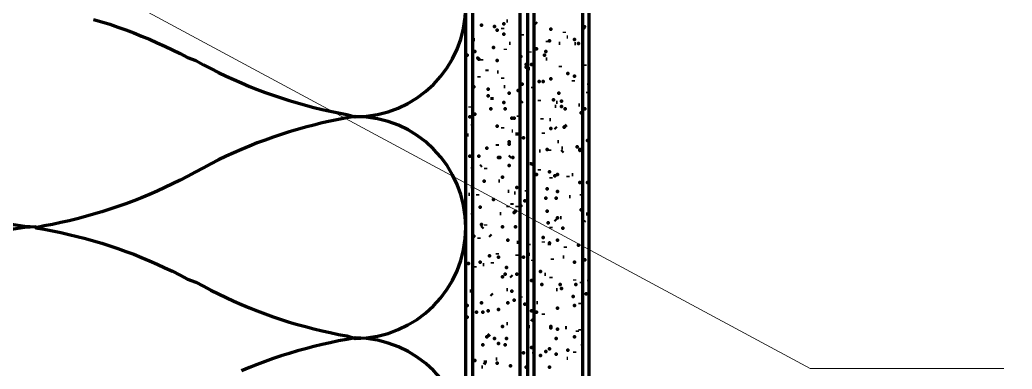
# Model space of a CAD drawing. Extents: x -83.6 to -32.7, y 325.7 to 417.7.
# Drawn here: x -59.38 to -49.27, y 382.77 to 386.32 of the extents above; entities that cross this region are included whole.
import ezdxf

# ---------------------------------------------------------------- set-up
doc = ezdxf.new("R2010")
doc.units = 0
doc.header["$MEASUREMENT"] = 0
for name, color, linetype, lineweight in [('Dt-Line 1', 9, 'Continuous', 0), ('Dt-Line 3', 7, 'Continuous', 15), ('Dt-Text', 121, 'Continuous', 20)]:
    doc.layers.add(name, color=color, linetype=linetype, lineweight=lineweight)
doc.styles.get("Standard").update_dxf_attribs({"font": 'Arial.ttf'})
doc.dimstyles.new('1 & 1 Half', dxfattribs={"dimtxt": 0.75, "dimasz": 0.75, "dimexe": 1, "dimexo": 0.375, "dimgap": 0.5, "dimtad": 1, "dimdec": 4, "dimzin": 3, "dimdsep": 46, "dimlunit": 4, "dimtxsty": 'Standard', "dimblk": 'ARCHTICK', "dimcen": 0.09375, "dimdle": 1, "dimclrd": 253, "dimclre": 253, "dimclrt": 256, "dimadec": 0, "dimazin": 0, "dimtfac": 0.6, "dimtdec": 4, "dimtix": 1, "dimtmove": 2, "dimatfit": 0, "dimfxl": 1, "dimfrac": 1, "dimtolj": 1, "dimtzin": 0, "dimlwd": 9, "dimlwe": 9, "dimarcsym": 0})

# ---------------------------------------------------------------- blocks, each defined once
blk = doc.blocks.new('_ArchTick')
at = {"color": 0, "linetype": 'ByBlock', "const_width": 0.15}
blk.add_lwpolyline([(-0.5, -0.5), (0.5, 0.5)], dxfattribs=at)

msp = doc.modelspace()

# ---------------------------------------------------------------- linework, layer by layer
at = {"layer": 'Dt-Line 1', "linetype": 'Continuous', "lineweight": 158}
for p, q in [((-54.411, 386.308), (-54.425, 386.308)), ((-54.131, 386.295), (-54.118, 386.281)), ((-54.465, 386.241), (-54.465, 386.228)), ((-54.265, 386.175), (-54.265, 386.161)), ((-53.838, 386.201), (-53.838, 386.188)), ((-54.758, 386.121), (-54.745, 386.121)), ((-54.385, 386.081), (-54.398, 386.081)), ((-54.011, 386.108), (-54.011, 386.095)), ((-53.878, 386.081), (-53.891, 386.081)), ((-53.811, 386.148), (-53.798, 386.148)), ((-53.731, 386.081), (-53.718, 386.081)), ((-54.438, 386.028), (-54.438, 386.015)), ((-54.185, 386.001), (-54.185, 385.988)), ((-54.678, 385.921), (-54.678, 385.908)), ((-54.011, 385.921), (-54.025, 385.921)), ((-53.625, 385.868), (-53.625, 385.855)), ((-54.625, 385.815), (-54.625, 385.801)), ((-54.505, 385.788), (-54.518, 385.788)), ((-54.198, 385.828), (-54.185, 385.828)), ((-53.878, 385.855), (-53.878, 385.841)), ((-54.705, 385.748), (-54.705, 385.735)), ((-54.465, 385.735), (-54.465, 385.721)), ((-53.745, 385.708), (-53.745, 385.695)), ((-54.438, 385.641), (-54.451, 385.641)), ((-54.158, 385.641), (-54.158, 385.628)), ((-53.598, 385.588), (-53.598, 385.575)), ((-54.265, 385.495), (-54.278, 385.481)), ((-54.091, 385.508), (-54.091, 385.495)), ((-53.905, 385.481), (-53.918, 385.481)), ((-54.798, 385.441), (-54.798, 385.428)), ((-53.918, 385.441), (-53.931, 385.441)), ((-53.678, 385.455), (-53.691, 385.455)), ((-54.305, 385.348), (-54.305, 385.335)), ((-54.065, 385.321), (-54.065, 385.308)), ((-53.985, 385.308), (-53.971, 385.308)), ((-54.465, 385.228), (-54.465, 385.215)), ((-54.358, 385.188), (-54.371, 385.188)), ((-54.051, 385.175), (-54.051, 385.161)), ((-53.931, 385.228), (-53.918, 385.215)), ((-54.811, 385.148), (-54.825, 385.148)), ((-54.518, 385.055), (-54.518, 385.041)), ((-53.891, 385.081), (-53.905, 385.081)), ((-54.091, 384.988), (-54.078, 384.988)), ((-53.985, 385.001), (-53.985, 384.988)), ((-53.851, 385.015), (-53.865, 385.015)), ((-53.851, 384.988), (-53.865, 384.975)), ((-54.385, 384.935), (-54.398, 384.921)), ((-54.678, 384.841), (-54.691, 384.828)), ((-54.638, 384.815), (-54.638, 384.801)), ((-54.091, 384.801), (-54.091, 384.788)), ((-54.491, 384.681), (-54.505, 384.681)), ((-53.971, 384.721), (-53.971, 384.708)), ((-53.798, 384.735), (-53.798, 384.721)), ((-53.758, 384.748), (-53.745, 384.748)), ((-53.651, 384.735), (-53.638, 384.735)), ((-54.811, 384.548), (-54.798, 384.548)), ((-54.718, 384.548), (-54.718, 384.535)), ((-54.398, 384.575), (-54.411, 384.575)), ((-54.345, 384.561), (-54.331, 384.561)), ((-54.225, 384.588), (-54.225, 384.575)), ((-53.665, 384.548), (-53.665, 384.535)), ((-54.371, 384.455), (-54.371, 384.441)), ((-53.771, 384.521), (-53.785, 384.521)), ((-54.478, 384.348), (-54.491, 384.348)), ((-54.411, 384.428), (-54.411, 384.415)), ((-54.318, 384.428), (-54.318, 384.415)), ((-53.611, 384.348), (-53.598, 384.348)), ((-53.931, 384.295), (-53.918, 384.281)), ((-53.865, 384.308), (-53.878, 384.308)), ((-53.625, 384.281), (-53.638, 384.268)), ((-54.665, 384.215), (-54.678, 384.201)), ((-54.638, 384.241), (-54.638, 384.228)), ((-53.971, 384.215), (-53.971, 384.201)), ((-54.705, 384.108), (-54.705, 384.095)), ((-54.598, 384.135), (-54.585, 384.121)), ((-54.305, 384.055), (-54.318, 384.055)), ((-54.051, 384.068), (-54.051, 384.055)), ((-54.518, 383.948), (-54.518, 383.935)), ((-54.198, 384.041), (-54.198, 384.028)), ((-53.825, 384.015), (-53.825, 384.001)), ((-54.571, 383.855), (-54.571, 383.841)), ((-54.318, 383.935), (-54.318, 383.921)), ((-54.185, 383.935), (-54.198, 383.935)), ((-54.158, 383.881), (-54.158, 383.868)), ((-53.958, 383.895), (-53.958, 383.881)), ((-53.838, 383.908), (-53.851, 383.908)), ((-54.745, 383.815), (-54.745, 383.801)), ((-54.651, 383.828), (-54.665, 383.828)), ((-54.385, 383.721), (-54.371, 383.708)), ((-54.038, 383.735), (-54.025, 383.735)), ((-53.971, 383.708), (-53.971, 383.695)), ((-53.731, 383.681), (-53.731, 383.668)), ((-53.665, 383.655), (-53.665, 383.641)), ((-54.785, 383.561), (-54.798, 383.561)), ((-54.411, 383.575), (-54.425, 383.575)), ((-53.905, 383.575), (-53.918, 383.575)), ((-54.585, 383.535), (-54.571, 383.521)), ((-54.278, 383.508), (-54.278, 383.495)), ((-54.105, 383.441), (-54.118, 383.441)), ((-53.678, 383.441), (-53.678, 383.428)), ((-54.771, 383.401), (-54.758, 383.401)), ((-54.051, 383.335), (-54.051, 383.321)), ((-54.211, 383.268), (-54.198, 383.268)), ((-54.411, 383.228), (-54.425, 383.228)), ((-54.198, 383.201), (-54.185, 383.201)), ((-53.811, 383.188), (-53.825, 383.188)), ((-53.705, 383.161), (-53.705, 383.148)), ((-53.678, 383.175), (-53.678, 383.161)), ((-53.731, 382.948), (-53.731, 382.935)), ((-54.518, 382.868), (-54.531, 382.868)), ((-53.811, 382.881), (-53.798, 382.881)), ((-54.665, 382.788), (-54.678, 382.788))]:
    msp.add_line(p, q, dxfattribs=at)
for points in [[(-60.235, 392.573, 0.257458), (-60.171, 391.487, 0.257467), (-59.218, 390.961, 0.414213), (-60.345, 389.835, 0.414213), (-59.218, 388.721, 0.414214), (-60.345, 387.595, 0.414214), (-59.218, 386.468, 0.414213), (-60.345, 385.341, 0.414213), (-59.218, 384.215, 0.414213), (-60.345, 383.088, 0.414213), (-59.218, 381.961, 0.344534), (-60.311, 381.106, 0.34453), (-59.745, 379.839)], [(-58.629, 386.326), (-58.547, 386.302), (-58.464, 386.276), (-58.383, 386.248), (-58.301, 386.219), (-58.221, 386.189), (-58.141, 386.157), (-58.061, 386.124), (-57.982, 386.089), (-57.903, 386.054), (-57.826, 386.016), (-57.748, 385.978), (-57.672, 385.937), (-57.587, 385.907), (-57.511, 385.865), (-57.435, 385.825), (-57.357, 385.786), (-57.279, 385.749), (-57.201, 385.713), (-57.122, 385.679), (-57.042, 385.645), (-56.962, 385.614), (-56.881, 385.583), (-56.8, 385.554), (-56.719, 385.527), (-56.636, 385.501), (-56.554, 385.476), (-56.471, 385.453), (-56.387, 385.431), (-56.303, 385.411), (-56.219, 385.392), (-56.135, 385.374), (-56.05, 385.359), (-55.965, 385.335, 0.414213), (-54.838, 386.461, 0.414213)], [(-54.838, 381.955, 0.414213), (-55.964, 383.085), (-56.05, 383.071), (-56.135, 383.055), (-56.219, 383.037), (-56.303, 383.018), (-56.387, 382.998), (-56.471, 382.976), (-56.554, 382.953), (-56.636, 382.928), (-56.719, 382.902), (-56.8, 382.875), (-56.881, 382.846), (-56.962, 382.815), (-57.042, 382.784), (-57.122, 382.75)]]:
    msp.add_lwpolyline(points, format="xyb", dxfattribs=at)
for points in [[(-54.678, 386.268), (-54.678, 386.268), (-54.678, 386.268)], [(-54.451, 386.281), (-54.451, 386.281), (-54.451, 386.281)], [(-54.545, 386.255), (-54.545, 386.255), (-54.545, 386.255)], [(-54.518, 386.215), (-54.518, 386.215), (-54.518, 386.215)], [(-54.451, 386.175), (-54.451, 386.175), (-54.451, 386.175)], [(-53.971, 386.228), (-53.971, 386.228), (-53.971, 386.228)], [(-53.985, 386.108), (-53.985, 386.108), (-53.985, 386.108)], [(-53.731, 386.121), (-53.731, 386.121), (-53.731, 386.121)], [(-53.691, 386.081), (-53.691, 386.081), (-53.691, 386.081)], [(-54.745, 386.001), (-54.745, 386.001), (-54.745, 386.001)], [(-54.558, 386.041), (-54.558, 386.041), (-54.558, 386.041)], [(-54.118, 386.028), (-54.118, 386.028), (-54.118, 386.028)], [(-54.025, 386.001), (-54.025, 386.001), (-54.025, 386.001)], [(-54.825, 385.961), (-54.825, 385.961), (-54.825, 385.961)], [(-54.518, 385.908), (-54.518, 385.908), (-54.518, 385.908)], [(-54.278, 385.948), (-54.278, 385.948), (-54.278, 385.948)], [(-54.225, 385.868), (-54.225, 385.868), (-54.225, 385.868)], [(-54.171, 385.868), (-54.171, 385.868), (-54.171, 385.868)], [(-54.038, 385.961), (-54.038, 385.961), (-54.038, 385.961)], [(-54.225, 385.841), (-54.225, 385.841), (-54.225, 385.841)], [(-53.798, 385.775), (-53.798, 385.775), (-53.798, 385.775)], [(-54.265, 385.668), (-54.265, 385.668), (-54.265, 385.668)], [(-54.091, 385.695), (-54.091, 385.695), (-54.091, 385.695)], [(-54.051, 385.695), (-54.051, 385.695), (-54.051, 385.695)], [(-53.971, 385.721), (-53.971, 385.721), (-53.971, 385.721)], [(-53.731, 385.748), (-53.731, 385.748), (-53.731, 385.748)], [(-53.585, 385.668), (-53.585, 385.668), (-53.585, 385.668)], [(-54.758, 385.641), (-54.758, 385.641), (-54.758, 385.641)], [(-54.611, 385.615), (-54.611, 385.615), (-54.611, 385.615)], [(-54.398, 385.575), (-54.398, 385.575), (-54.398, 385.575)], [(-54.305, 385.601), (-54.305, 385.601), (-54.305, 385.601)], [(-53.891, 385.575), (-53.891, 385.575), (-53.891, 385.575)], [(-54.611, 385.548), (-54.611, 385.548), (-54.611, 385.548)], [(-54.571, 385.508), (-54.571, 385.521), (-54.571, 385.535)], [(-54.451, 385.481), (-54.451, 385.481), (-54.451, 385.481)], [(-53.945, 385.508), (-53.945, 385.508), (-53.945, 385.508)], [(-53.865, 385.495), (-53.865, 385.495), (-53.865, 385.495)], [(-54.745, 385.361), (-54.745, 385.361), (-54.745, 385.361)], [(-54.585, 385.415), (-54.585, 385.415), (-54.585, 385.415)], [(-54.438, 385.415), (-54.438, 385.415), (-54.438, 385.415)], [(-53.865, 385.441), (-53.865, 385.441), (-53.865, 385.441)], [(-53.825, 385.415), (-53.825, 385.415), (-53.825, 385.415)], [(-53.665, 385.375), (-53.665, 385.375), (-53.665, 385.375)], [(-53.625, 385.415), (-53.625, 385.415), (-53.625, 385.415)], [(-54.798, 385.335), (-54.798, 385.335), (-54.798, 385.335)], [(-54.771, 385.255), (-54.771, 385.255), (-54.771, 385.255)], [(-54.371, 385.321), (-54.371, 385.321), (-54.371, 385.321)], [(-54.345, 385.321), (-54.345, 385.321), (-54.345, 385.321)], [(-53.838, 385.228), (-53.825, 385.241), (-53.811, 385.255)], [(-54.518, 385.241), (-54.518, 385.241), (-54.518, 385.241)], [(-54.331, 385.161), (-54.305, 385.161), (-54.291, 385.161)], [(-53.971, 385.215), (-53.971, 385.215), (-53.971, 385.215)], [(-54.398, 385.081), (-54.398, 385.081), (-54.398, 385.081)], [(-54.398, 385.055), (-54.398, 385.055), (-54.398, 385.055)], [(-54.251, 385.121), (-54.251, 385.121), (-54.251, 385.121)], [(-53.598, 385.095), (-53.598, 385.095), (-53.598, 385.095)], [(-54.625, 385.015), (-54.625, 385.015), (-54.625, 385.015)], [(-54.011, 385.001), (-54.011, 385.001), (-54.011, 385.001)], [(-53.705, 385.028), (-53.705, 385.028), (-53.705, 385.028)], [(-54.798, 384.935), (-54.798, 384.935), (-54.798, 384.935)], [(-54.705, 384.935), (-54.705, 384.935), (-54.705, 384.935)], [(-54.358, 384.921), (-54.358, 384.921), (-54.358, 384.921)], [(-54.145, 384.841), (-54.171, 384.855), (-54.185, 384.855)], [(-54.771, 384.815), (-54.771, 384.815), (-54.771, 384.815)], [(-54.398, 384.841), (-54.398, 384.841), (-54.398, 384.841)], [(-53.985, 384.775), (-53.985, 384.775), (-53.985, 384.775)], [(-54.651, 384.681), (-54.651, 384.681), (-54.651, 384.681)], [(-54.465, 384.721), (-54.465, 384.721), (-54.465, 384.721)], [(-54.118, 384.748), (-54.118, 384.748), (-54.118, 384.748)], [(-53.931, 384.735), (-53.931, 384.735), (-53.931, 384.735)], [(-53.905, 384.748), (-53.905, 384.748), (-53.905, 384.748)], [(-53.678, 384.668), (-53.678, 384.668), (-53.678, 384.668)], [(-53.598, 384.668), (-53.598, 384.668), (-53.598, 384.668)], [(-54.771, 384.615), (-54.771, 384.615), (-54.771, 384.615)], [(-54.318, 384.615), (-54.318, 384.615), (-54.318, 384.615)], [(-54.011, 384.601), (-54.011, 384.601), (-54.011, 384.601)], [(-53.905, 384.575), (-53.905, 384.575), (-53.905, 384.575)], [(-54.558, 384.495), (-54.558, 384.495), (-54.558, 384.495)], [(-54.238, 384.481), (-54.238, 384.481), (-54.238, 384.481)], [(-54.025, 384.508), (-54.025, 384.508), (-54.025, 384.508)], [(-53.918, 384.508), (-53.918, 384.508), (-53.918, 384.508)], [(-54.771, 384.348), (-54.771, 384.348), (-54.771, 384.348)], [(-54.691, 384.415), (-54.691, 384.415), (-54.691, 384.415)], [(-54.278, 384.428), (-54.278, 384.428), (-54.278, 384.428)], [(-54.011, 384.375), (-54.011, 384.375), (-54.011, 384.375)], [(-53.665, 384.388), (-53.665, 384.388), (-53.665, 384.388)], [(-53.998, 384.255), (-53.998, 384.255), (-53.998, 384.255)], [(-53.905, 384.308), (-53.905, 384.308), (-53.905, 384.308)], [(-54.678, 384.241), (-54.678, 384.241), (-54.678, 384.241)], [(-54.331, 384.215), (-54.331, 384.215), (-54.331, 384.215)], [(-53.851, 384.201), (-53.851, 384.201), (-53.851, 384.201)], [(-54.758, 384.121), (-54.758, 384.121), (-54.758, 384.121)], [(-54.411, 384.081), (-54.411, 384.081), (-54.411, 384.081)], [(-54.051, 384.108), (-54.051, 384.108), (-54.051, 384.108)], [(-53.985, 384.028), (-53.985, 384.055), (-53.985, 384.041)], [(-53.691, 384.028), (-53.691, 384.028), (-53.691, 384.028)], [(-54.811, 383.841), (-54.811, 383.841), (-54.811, 383.841)], [(-54.691, 383.855), (-54.691, 383.855), (-54.691, 383.855)], [(-54.598, 383.921), (-54.598, 383.921), (-54.598, 383.921)], [(-54.505, 383.908), (-54.505, 383.908), (-54.505, 383.908)], [(-54.251, 383.908), (-54.251, 383.908), (-54.251, 383.908)], [(-53.731, 383.855), (-53.731, 383.855), (-53.731, 383.855)], [(-53.625, 383.881), (-53.625, 383.881), (-53.625, 383.881)], [(-54.425, 383.801), (-54.425, 383.801), (-54.425, 383.801)], [(-54.078, 383.761), (-54.078, 383.761), (-54.078, 383.761)], [(-54.465, 383.708), (-54.465, 383.708), (-54.465, 383.708)], [(-54.438, 383.735), (-54.438, 383.735), (-54.438, 383.735)], [(-54.318, 383.735), (-54.318, 383.735), (-54.318, 383.735)], [(-54.171, 383.668), (-54.171, 383.668), (-54.171, 383.668)], [(-53.585, 383.668), (-53.585, 383.668), (-53.585, 383.668)], [(-54.371, 383.561), (-54.371, 383.561), (-54.371, 383.561)], [(-54.065, 383.628), (-54.065, 383.628), (-54.065, 383.628)], [(-53.878, 383.628), (-53.878, 383.628), (-53.878, 383.628)], [(-53.865, 383.588), (-53.865, 383.588), (-53.865, 383.588)], [(-54.678, 383.441), (-54.678, 383.441), (-54.678, 383.441)], [(-54.411, 383.441), (-54.411, 383.441), (-54.411, 383.441)], [(-54.345, 383.468), (-54.345, 383.468), (-54.345, 383.468)], [(-53.745, 383.508), (-53.745, 383.508), (-53.745, 383.508)], [(-53.611, 383.535), (-53.611, 383.535), (-53.611, 383.535)], [(-54.825, 383.415), (-54.825, 383.415), (-54.825, 383.415)], [(-54.731, 383.348), (-54.731, 383.348), (-54.731, 383.348)], [(-54.665, 383.348), (-54.665, 383.348), (-54.665, 383.348)], [(-54.611, 383.361), (-54.611, 383.361), (-54.611, 383.361)], [(-54.505, 383.375), (-54.505, 383.375), (-54.505, 383.375)], [(-54.238, 383.428), (-54.238, 383.428), (-54.238, 383.428)], [(-54.171, 383.361), (-54.171, 383.361), (-54.171, 383.361)], [(-54.118, 383.348), (-54.118, 383.348), (-54.118, 383.348)], [(-53.905, 383.388), (-53.905, 383.388), (-53.905, 383.388)], [(-53.731, 383.415), (-53.731, 383.415), (-53.731, 383.415)], [(-54.825, 383.295), (-54.825, 383.295), (-54.825, 383.295)], [(-54.171, 383.255), (-54.158, 383.268), (-54.145, 383.268)], [(-54.465, 383.201), (-54.465, 383.201), (-54.465, 383.201)], [(-53.905, 383.175), (-53.905, 383.175), (-53.905, 383.175)], [(-54.598, 383.121), (-54.611, 383.108), (-54.625, 383.095)], [(-54.545, 383.081), (-54.545, 383.081), (-54.545, 383.081)], [(-54.425, 383.081), (-54.425, 383.081), (-54.425, 383.081)], [(-53.918, 383.081), (-53.918, 383.081), (-53.918, 383.081)], [(-53.731, 383.095), (-53.731, 383.095), (-53.731, 383.095)], [(-54.665, 383.015), (-54.665, 383.015), (-54.665, 383.015)], [(-54.505, 383.028), (-54.505, 383.028), (-54.505, 383.028)], [(-54.438, 383.015), (-54.438, 383.015), (-54.438, 383.015)], [(-54.251, 382.935), (-54.251, 382.935), (-54.251, 382.935)], [(-54.171, 382.988), (-54.171, 382.988), (-54.171, 382.988)], [(-54.145, 382.935), (-54.145, 382.935), (-54.145, 382.935)], [(-54.025, 382.948), (-54.025, 382.948), (-54.025, 382.948)], [(-53.985, 382.975), (-53.985, 382.975), (-53.985, 382.975)], [(-53.798, 382.961), (-53.798, 382.961), (-53.798, 382.961)], [(-53.651, 383.015), (-53.651, 383.015), (-53.651, 383.015)], [(-54.745, 382.855), (-54.745, 382.855), (-54.745, 382.855)], [(-54.651, 382.815), (-54.638, 382.841), (-54.638, 382.855)], [(-54.078, 382.908), (-54.078, 382.908), (-54.078, 382.908)], [(-53.918, 382.921), (-53.918, 382.921), (-53.918, 382.921)], [(-54.518, 382.828), (-54.518, 382.828), (-54.518, 382.828)], [(-54.385, 382.801), (-54.385, 382.801), (-54.385, 382.801)], [(-54.225, 382.788), (-54.225, 382.788), (-54.225, 382.788)], [(-53.985, 382.788), (-53.985, 382.788), (-53.985, 382.788)]]:
    msp.add_lwpolyline(points, dxfattribs=at)
for points in [[(-53.638, 386.241), (-53.638, 386.241), (-53.625, 386.255)], [(-54.705, 385.921), (-54.705, 385.921), (-54.718, 385.935)], [(-53.678, 385.001), (-53.678, 385.001), (-53.678, 384.988)], [(-54.491, 384.921), (-54.491, 384.921), (-54.505, 384.921)], [(-54.331, 384.375), (-54.331, 384.375), (-54.345, 384.361), (-54.345, 384.361)]]:
    msp.add_lwpolyline(points, close=True, dxfattribs=at)
msp.add_lwpolyline([(-54.838, 384.208, 0.414213), (-55.964, 385.338), (-56.05, 385.324), (-56.135, 385.308), (-56.219, 385.291), (-56.303, 385.272), (-56.387, 385.251), (-56.471, 385.23), (-56.554, 385.206), (-56.636, 385.182), (-56.719, 385.156), (-56.8, 385.128), (-56.881, 385.099), (-56.962, 385.069), (-57.042, 385.037), (-57.122, 385.004), (-57.201, 384.969), (-57.279, 384.933), (-57.357, 384.896), (-57.435, 384.857), (-57.511, 384.817), (-57.595, 384.773), (-57.671, 384.732), (-57.748, 384.692), (-57.825, 384.653), (-57.903, 384.616), (-57.981, 384.58), (-58.061, 384.545), (-58.14, 384.512), (-58.22, 384.48), (-58.301, 384.45), (-58.382, 384.421), (-58.464, 384.394), (-58.546, 384.367), (-58.629, 384.343), (-58.712, 384.32), (-58.795, 384.298), (-58.879, 384.277), (-58.963, 384.259), (-59.048, 384.241), (-59.133, 384.225), (-59.219, 384.205), (-59.133, 384.191), (-59.048, 384.175), (-58.964, 384.157), (-58.88, 384.138), (-58.796, 384.118), (-58.712, 384.096), (-58.629, 384.073), (-58.547, 384.048), (-58.464, 384.022), (-58.383, 383.995), (-58.301, 383.966), (-58.221, 383.936), (-58.141, 383.904), (-58.061, 383.871), (-57.982, 383.836), (-57.903, 383.8), (-57.826, 383.763), (-57.748, 383.724), (-57.672, 383.684), (-57.587, 383.653), (-57.511, 383.612), (-57.435, 383.572), (-57.357, 383.533), (-57.279, 383.496), (-57.201, 383.46), (-57.122, 383.425), (-57.042, 383.392), (-56.962, 383.36), (-56.881, 383.33), (-56.8, 383.301), (-56.719, 383.274), (-56.636, 383.247), (-56.554, 383.223), (-56.471, 383.2), (-56.387, 383.178), (-56.303, 383.157), (-56.219, 383.139), (-56.135, 383.121), (-56.05, 383.105), (-55.965, 383.081, 0.414213)], format="xyb", close=True, dxfattribs=at)
for p in [(-54.678, 386.268), (-54.451, 386.281), (-54.545, 386.255), (-54.518, 386.215), (-54.451, 386.175), (-53.971, 386.228), (-53.638, 386.241), (-53.985, 386.108), (-53.731, 386.121), (-53.691, 386.081), (-54.745, 386.001), (-54.558, 386.041), (-54.118, 386.028), (-54.025, 386.001), (-54.825, 385.961), (-54.705, 385.921), (-54.518, 385.908), (-54.278, 385.948), (-54.225, 385.868), (-54.171, 385.868), (-54.038, 385.961), (-54.225, 385.841), (-53.798, 385.775), (-54.265, 385.668), (-54.091, 385.695), (-54.051, 385.695), (-53.971, 385.721), (-53.731, 385.748), (-53.585, 385.668), (-54.758, 385.641), (-54.611, 385.615), (-54.398, 385.575), (-54.305, 385.601), (-53.891, 385.575), (-54.611, 385.548), (-54.451, 385.481), (-53.945, 385.508), (-53.865, 385.495), (-54.745, 385.361), (-54.585, 385.415), (-54.438, 385.415), (-53.865, 385.441), (-53.825, 385.415), (-53.665, 385.375), (-53.625, 385.415), (-54.798, 385.335), (-54.771, 385.255), (-54.371, 385.321), (-54.345, 385.321), (-54.518, 385.241), (-53.971, 385.215), (-53.838, 385.228), (-54.398, 385.081), (-54.398, 385.055), (-54.251, 385.121), (-53.598, 385.095), (-54.625, 385.015), (-54.011, 385.001), (-53.705, 385.028), (-53.678, 385.001), (-54.798, 384.935), (-54.705, 384.935), (-54.505, 384.921), (-54.491, 384.921), (-54.358, 384.921), (-54.771, 384.815), (-54.398, 384.841), (-53.985, 384.775), (-54.651, 384.681), (-54.465, 384.721), (-54.118, 384.748), (-53.931, 384.735), (-53.905, 384.748), (-53.678, 384.668), (-53.598, 384.668), (-54.771, 384.615), (-54.318, 384.615), (-54.011, 384.601), (-53.905, 384.575), (-54.558, 384.495), (-54.238, 384.481), (-54.025, 384.508), (-53.918, 384.508), (-54.771, 384.348), (-54.691, 384.415), (-54.345, 384.361), (-54.331, 384.375), (-54.278, 384.428), (-54.011, 384.375), (-53.665, 384.388), (-53.998, 384.255), (-53.905, 384.308), (-54.678, 384.241), (-54.465, 384.215), (-54.331, 384.215), (-53.851, 384.201), (-54.758, 384.121), (-54.411, 384.081), (-54.051, 384.108), (-53.905, 384.081), (-53.691, 384.028), (-54.811, 383.841), (-54.691, 383.855), (-54.598, 383.921), (-54.505, 383.908), (-54.251, 383.908), (-53.731, 383.855), (-53.625, 383.881), (-54.425, 383.801), (-54.078, 383.761), (-54.465, 383.708), (-54.438, 383.735), (-54.318, 383.735), (-54.171, 383.668), (-53.585, 383.668), (-54.371, 383.561), (-54.065, 383.628), (-53.878, 383.628), (-53.865, 383.588), (-53.718, 383.628), (-54.678, 383.441), (-54.411, 383.441), (-54.345, 383.468), (-53.745, 383.508), (-53.611, 383.535), (-54.825, 383.415), (-54.731, 383.348), (-54.665, 383.348), (-54.611, 383.361), (-54.505, 383.375), (-54.238, 383.428), (-54.171, 383.361), (-54.118, 383.348), (-53.905, 383.388), (-53.731, 383.415), (-54.825, 383.295), (-54.465, 383.201), (-53.971, 383.201), (-53.971, 383.188), (-53.905, 383.175), (-54.625, 383.095), (-54.545, 383.081), (-54.425, 383.081), (-53.918, 383.081), (-53.731, 383.095), (-54.665, 383.015), (-54.505, 383.028), (-54.438, 383.015), (-54.251, 382.935), (-54.171, 382.988), (-54.145, 382.935), (-54.025, 382.948), (-53.985, 382.975), (-53.798, 382.961), (-53.651, 383.015), (-54.745, 382.855), (-54.078, 382.908), (-53.918, 382.921), (-54.518, 382.828), (-54.385, 382.801), (-54.225, 382.788), (-53.985, 382.788)]:
    msp.add_point(p, dxfattribs=at)
at = {"layer": 'Dt-Line 3', "linetype": 'Continuous', "lineweight": 158}
for p, q in [((-54.771, 392.575), (-54.771, 363.415)), ((-54.145, 392.575), (-54.145, 363.415)), ((-53.651, 392.575), (-53.651, 363.415))]:
    msp.add_line(p, q, dxfattribs=at)
at = {"layer": 'Dt-Line 3', "linetype": 'Continuous', "lineweight": 211}
for p, q in [((-54.211, 392.575), (-54.211, 363.415)), ((-53.585, 392.575), (-53.585, 363.415))]:
    msp.add_line(p, q, dxfattribs=at)
msp.add_lwpolyline([(-46.211, 362.788), (-54.838, 362.788), (-54.838, 392.575)], dxfattribs=at)
at = {"layer": 'Dt-Line 3', "linetype": 'Continuous', "lineweight": 158}
msp.add_lwpolyline([(-54.291, 392.575), (-54.278, 363.415)], dxfattribs=at)

# ---------------------------------------------------------------- leaders
at = {"layer": 'Dt-Text'}
msp.add_leader([(-66.611, 390.988), (-51.331, 382.775), (-49.358, 382.775)], dimstyle='1 & 1 Half', override={"dimgap": 0.5, "dimtad": 0}, dxfattribs=at)

doc.saveas('drawing.dxf')
